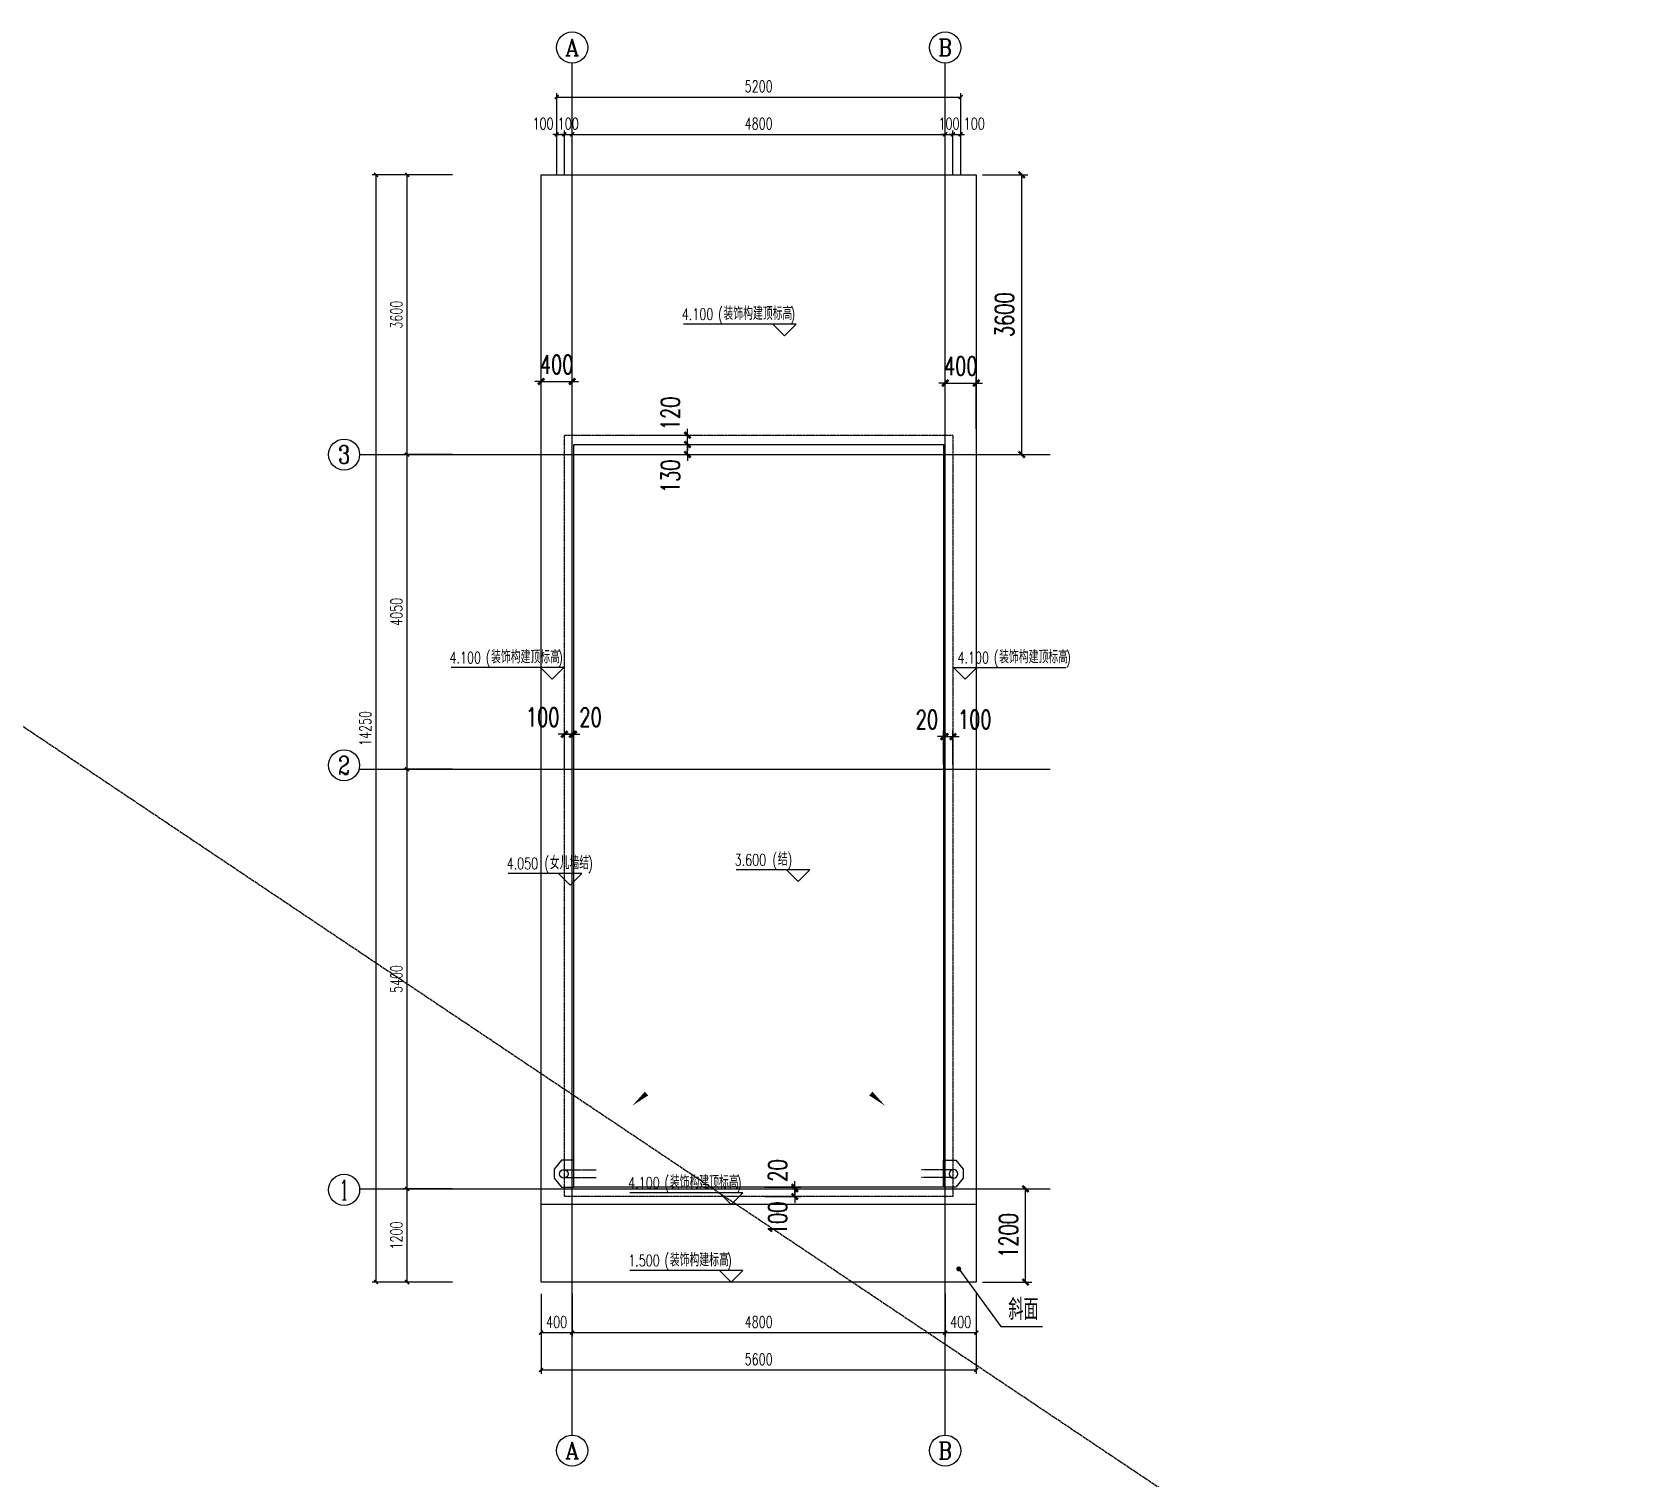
# Model space of a CAD drawing. Extents: x -954573 to 446329, y 489853 to 1226784.
# Drawn here: x 380594 to 401146, y 604798 to 623409 of the extents above; entities that cross this region are included whole.
import ezdxf
from ezdxf.enums import TextEntityAlignment as Align

# ---------------------------------------------------------------- set-up
doc = ezdxf.new("R2010")
doc.units = 0
doc.header["$LTSCALE"] = 10
doc.header["$MEASUREMENT"] = 0
doc.linetypes.add('10平面$0$DOTE', pattern=[2.42, 2, -0.2, 0.02, -0.2])
doc.linetypes.add('10平面$1$DASH', pattern=[0.35, 0.25, -0.1])
doc.layers.get('Defpoints').update_dxf_attribs({"color": 210})
for name, color, linetype in [('10平面$0$A-AXIS-D', 8, 'Continuous'), ('10平面$0$A-AXIS-DOTE', 8, '10平面$0$DOTE'), ('10平面$0$A-AXIS-DP', 8, 'Continuous'), ('10平面$0$A-AXIS-ELEV', 8, 'Continuous'), ('10平面$0$A-AXIS-SYMB', 8, 'Continuous'), ('10平面$0$A-DRAIN', 8, 'Continuous'), ('10平面$0$A-LIN-V', 8, 'Continuous'), ('10平面$0$A-SFCE', 8, 'Continuous'), ('10平面$0$AS-WALL', 8, 'Continuous'), ('10平面$0$PUB_TEXT', 8, 'Continuous'), ('A-LIN-V', 9, 'Continuous')]:
    doc.layers.add(name, color=color, linetype=linetype)
doc.styles.add('10平面$0$_TCH_AXIS', font='COMPLEX', dxfattribs={"bigfont": 'GBCBIG'})
doc.styles.add('10平面$0$_TCH_DIM', font='SIMPLEX', dxfattribs={"bigfont": 'GBCBIG'})
doc.styles.add('10平面$0$_TCH_DIM_T3', font='SIMPLEX', dxfattribs={"width": 0.705882, "bigfont": 'GBCBIG'})
doc.dimstyles.new('10平面$0$_TCH_ARCH&&50', dxfattribs={"dimtxt": 148.75, "dimasz": 50, "dimexe": 50, "dimexo": 50, "dimgap": 63.125, "dimtad": 1, "dimdec": 0, "dimzin": 0, "dimdsep": 46, "dimtxsty": '10平面$0$_TCH_DIM_T3', "dimblk": '10平面$0$_ArchTick', "dimcen": 0.09, "dimclrt": 7, "dimazin": 2, "dimtfac": 1, "dimtdec": 0, "dimtix": 1, "dimtmove": 2, "dimatfit": 3, "dimfxl": 0, "dimtolj": 1, "dimtzin": 0, "dimarcsym": 0})
doc.dimstyles.new('10平面$0$_TCH_ARCH&&80', dxfattribs={"dimtxt": 238, "dimasz": 80, "dimexe": 80, "dimexo": 80, "dimgap": 101, "dimtad": 1, "dimdec": 0, "dimzin": 0, "dimdsep": 46, "dimtxsty": '10平面$0$_TCH_DIM_T3', "dimblk": '10平面$0$_ArchTick', "dimcen": 0.09, "dimclrt": 7, "dimazin": 2, "dimtfac": 1, "dimtdec": 0, "dimtix": 1, "dimtmove": 2, "dimatfit": 3, "dimfxl": 0, "dimtolj": 1, "dimtzin": 0, "dimarcsym": 0})

# ---------------------------------------------------------------- blocks, each defined once
blk = doc.blocks.new('10平面$0$A$C3AB27A69')
at = {"layer": '10平面$0$A-DRAIN', "linetype": '10平面$1$DASH', "ltscale": 0.1}
for points in [[(-50, -20), (-50, 390)], [(50, -20), (50, 390)]]:
    blk.add_lwpolyline(points, dxfattribs=at)
at = {"layer": '10平面$0$A-DRAIN'}
blk.add_lwpolyline([(175, -57), (175, 100), (-175, 100), (-175, -57), (-59, -150), (59, -150)], close=True, dxfattribs=at)
blk.add_circle((1, -27), 55, dxfattribs=at)
blk = doc.blocks.new('10平面$0$_ArchTick')
at = {"color": 0, "linetype": 'ByBlock', "const_width": 0.4}
blk.add_lwpolyline([(-0.5, -0.5), (0.5, 0.5)], dxfattribs=at)
blk = doc.blocks.new('*D3329')
at = {"layer": '10平面$0$A-AXIS-DP', "color": 0, "lineweight": -2}
for p, q in [((389030, 719850), (389030, 719930)), ((388470, 719850), (389110, 719850)), ((388470, 719720), (389110, 719720)), ((389030, 719720), (389030, 719850)), ((389030, 719720), (389030, 719640))]:
    blk.add_line(p, q, dxfattribs=at)
at = {"layer": 'Defpoints', "color": 0}
for p in [(388390, 719850), (388390, 719720), (389030, 719850)]:
    blk.add_point(p, dxfattribs=at)
at = {"layer": '10平面$0$A-AXIS-DP', "color": 0, "lineweight": -2, "xscale": 80, "yscale": 80, "zscale": 80}
for p, rotation in [((389030, 719850), 270), ((389030, 719720), 90)]:
    blk.add_blockref('10平面$0$_ArchTick', p, dxfattribs=dict(at, rotation=rotation))
at = {"layer": '10平面$0$A-AXIS-DP', "color": 7, "insert": (388810, 719440), "char_height": 238, "attachment_point": 5, "rotation": 90, "style": '10平面$0$_TCH_DIM_T3'}
blk.add_mtext('\\A1;130', dxfattribs=at)
blk = doc.blocks.new('*D3330')
at = {"layer": '10平面$0$A-AXIS-DP', "color": 0, "lineweight": -2}
for p, q in [((388470, 719970), (389110, 719970)), ((389030, 719970), (389030, 720050)), ((389030, 719850), (389030, 719970)), ((388470, 719850), (389110, 719850)), ((389030, 719850), (389030, 719770))]:
    blk.add_line(p, q, dxfattribs=at)
at = {"layer": 'Defpoints', "color": 0}
for p in [(388390, 719970), (389030, 719970), (388390, 719850)]:
    blk.add_point(p, dxfattribs=at)
at = {"layer": '10平面$0$A-AXIS-DP', "color": 0, "lineweight": -2, "xscale": 80, "yscale": 80, "zscale": 80}
for p, rotation in [((389030, 719970), 270), ((389030, 719850), 90)]:
    blk.add_blockref('10平面$0$_ArchTick', p, dxfattribs=dict(at, rotation=rotation))
at = {"layer": '10平面$0$A-AXIS-DP', "color": 7, "insert": (388810, 720250), "char_height": 238, "attachment_point": 5, "rotation": 90, "style": '10平面$0$_TCH_DIM_T3'}
blk.add_mtext('\\A1;120', dxfattribs=at)
blk = doc.blocks.new('*D3331')
at = {"layer": '10平面$0$A-AXIS-DP', "color": 0, "lineweight": -2}
for p, q in [((387446, 716120), (387366, 716120)), ((387446, 715640), (387446, 716200)), ((387446, 716120), (387546, 716120)), ((387546, 715640), (387546, 716200)), ((387546, 716120), (387626, 716120))]:
    blk.add_line(p, q, dxfattribs=at)
at = {"layer": 'Defpoints', "color": 0}
for p in [(387546, 716120), (387446, 715560), (387546, 715560)]:
    blk.add_point(p, dxfattribs=at)
at = {"layer": '10平面$0$A-AXIS-DP', "color": 0, "lineweight": -2, "xscale": 80, "yscale": 80, "zscale": 80}
blk.add_blockref('10平面$0$_ArchTick', (387446, 716120), dxfattribs=at)
at = {"layer": '10平面$0$A-AXIS-DP', "color": 0, "lineweight": -2, "xscale": 80, "yscale": 80, "zscale": 80, "rotation": 180}
blk.add_blockref('10平面$0$_ArchTick', (387546, 716120), dxfattribs=at)
at = {"layer": '10平面$0$A-AXIS-DP', "color": 7, "insert": (387166, 716340), "char_height": 238, "attachment_point": 5, "style": '10平面$0$_TCH_DIM_T3'}
blk.add_mtext('\\A1;100', dxfattribs=at)
blk = doc.blocks.new('*D3332')
at = {"layer": '10平面$0$A-AXIS-DP', "color": 0, "lineweight": -2}
for p, q in [((387546, 716120), (387466, 716120)), ((387546, 715640), (387546, 716200)), ((387546, 716120), (387566, 716120)), ((387566, 715640), (387566, 716200)), ((387566, 716120), (387646, 716120))]:
    blk.add_line(p, q, dxfattribs=at)
at = {"layer": 'Defpoints', "color": 0}
for p in [(387566, 716120), (387546, 715560), (387566, 715560)]:
    blk.add_point(p, dxfattribs=at)
at = {"layer": '10平面$0$A-AXIS-DP', "color": 0, "lineweight": -2, "xscale": 80, "yscale": 80, "zscale": 80}
blk.add_blockref('10平面$0$_ArchTick', (387546, 716120), dxfattribs=at)
at = {"layer": '10平面$0$A-AXIS-DP', "color": 0, "lineweight": -2, "xscale": 80, "yscale": 80, "zscale": 80, "rotation": 180}
blk.add_blockref('10平面$0$_ArchTick', (387566, 716120), dxfattribs=at)
at = {"layer": '10平面$0$A-AXIS-DP', "color": 7, "insert": (387782, 716340), "char_height": 238, "attachment_point": 5, "style": '10平面$0$_TCH_DIM_T3'}
blk.add_mtext('\\A1;20', dxfattribs=at)
blk = doc.blocks.new('*D3333')
at = {"layer": '10平面$0$A-AXIS-DP', "color": 0, "lineweight": -2}
for p, q in [((392326, 716090), (392246, 716090)), ((392326, 715730), (392326, 716170)), ((392326, 716090), (392346, 716090)), ((392346, 715730), (392346, 716170)), ((392346, 716090), (392426, 716090))]:
    blk.add_line(p, q, dxfattribs=at)
at = {"layer": 'Defpoints', "color": 0}
for p in [(392346, 716090), (392326, 715650), (392346, 715650)]:
    blk.add_point(p, dxfattribs=at)
at = {"layer": '10平面$0$A-AXIS-DP', "color": 0, "lineweight": -2, "xscale": 80, "yscale": 80, "zscale": 80}
blk.add_blockref('10平面$0$_ArchTick', (392326, 716090), dxfattribs=at)
at = {"layer": '10平面$0$A-AXIS-DP', "color": 0, "lineweight": -2, "xscale": 80, "yscale": 80, "zscale": 80, "rotation": 180}
blk.add_blockref('10平面$0$_ArchTick', (392346, 716090), dxfattribs=at)
at = {"layer": '10平面$0$A-AXIS-DP', "color": 7, "insert": (392110, 716310), "char_height": 238, "attachment_point": 5, "style": '10平面$0$_TCH_DIM_T3'}
blk.add_mtext('\\A1;20', dxfattribs=at)
blk = doc.blocks.new('*D3334')
at = {"layer": '10平面$0$A-AXIS-DP', "color": 0, "lineweight": -2}
for p, q in [((392346, 716090), (392266, 716090)), ((392346, 715730), (392346, 716170)), ((392346, 716090), (392446, 716090)), ((392446, 715730), (392446, 716170)), ((392446, 716090), (392526, 716090))]:
    blk.add_line(p, q, dxfattribs=at)
at = {"layer": 'Defpoints', "color": 0}
for p in [(392446, 716090), (392346, 715650), (392446, 715650)]:
    blk.add_point(p, dxfattribs=at)
at = {"layer": '10平面$0$A-AXIS-DP', "color": 0, "lineweight": -2, "xscale": 80, "yscale": 80, "zscale": 80}
blk.add_blockref('10平面$0$_ArchTick', (392346, 716090), dxfattribs=at)
at = {"layer": '10平面$0$A-AXIS-DP', "color": 0, "lineweight": -2, "xscale": 80, "yscale": 80, "zscale": 80, "rotation": 180}
blk.add_blockref('10平面$0$_ArchTick', (392446, 716090), dxfattribs=at)
at = {"layer": '10平面$0$A-AXIS-DP', "color": 7, "insert": (392726, 716310), "char_height": 238, "attachment_point": 5, "style": '10平面$0$_TCH_DIM_T3'}
blk.add_mtext('\\A1;100', dxfattribs=at)
blk = doc.blocks.new('*D3335')
at = {"layer": '10平面$0$A-AXIS-DP', "color": 0, "lineweight": -2}
for p, q in [((390026, 710270), (390490, 710270)), ((390410, 710270), (390410, 710350)), ((390410, 710170), (390410, 710270)), ((390026, 710170), (390490, 710170)), ((390410, 710170), (390410, 710090))]:
    blk.add_line(p, q, dxfattribs=at)
at = {"layer": 'Defpoints', "color": 0}
for p in [(389946, 710270), (390410, 710270), (389946, 710170)]:
    blk.add_point(p, dxfattribs=at)
at = {"layer": '10平面$0$A-AXIS-DP', "color": 0, "lineweight": -2, "xscale": 80, "yscale": 80, "zscale": 80}
for p, rotation in [((390410, 710270), 270), ((390410, 710170), 90)]:
    blk.add_blockref('10平面$0$_ArchTick', p, dxfattribs=dict(at, rotation=rotation))
at = {"layer": '10平面$0$A-AXIS-DP', "color": 7, "insert": (390190, 709890), "char_height": 238, "attachment_point": 5, "rotation": 90, "style": '10平面$0$_TCH_DIM_T3'}
blk.add_mtext('\\A1;100', dxfattribs=at)
blk = doc.blocks.new('*D3336')
at = {"layer": '10平面$0$A-AXIS-DP', "color": 0, "lineweight": -2}
for p, q in [((390026, 710290), (390490, 710290)), ((390026, 710270), (390490, 710270)), ((390410, 710290), (390410, 710370)), ((390410, 710270), (390410, 710290)), ((390410, 710270), (390410, 710190))]:
    blk.add_line(p, q, dxfattribs=at)
at = {"layer": 'Defpoints', "color": 0}
for p in [(389946, 710290), (389946, 710270), (390410, 710290)]:
    blk.add_point(p, dxfattribs=at)
at = {"layer": '10平面$0$A-AXIS-DP', "color": 0, "lineweight": -2, "xscale": 80, "yscale": 80, "zscale": 80}
for p, rotation in [((390410, 710290), 270), ((390410, 710270), 90)]:
    blk.add_blockref('10平面$0$_ArchTick', p, dxfattribs=dict(at, rotation=rotation))
at = {"layer": '10平面$0$A-AXIS-DP', "color": 7, "insert": (390190, 710506), "char_height": 238, "attachment_point": 5, "rotation": 90, "style": '10平面$0$_TCH_DIM_T3'}
blk.add_mtext('\\A1;20', dxfattribs=at)
blk = doc.blocks.new('*D3337')
at = {"layer": '10平面$0$A-AXIS-DP', "color": 0, "lineweight": -2}
for p, q in [((392826, 723320), (393410, 723320)), ((393330, 719720), (393330, 723320)), ((392826, 719720), (393410, 719720))]:
    blk.add_line(p, q, dxfattribs=at)
at = {"layer": 'Defpoints', "color": 0}
for p in [(392746, 723320), (393330, 723320), (392746, 719720)]:
    blk.add_point(p, dxfattribs=at)
at = {"layer": '10平面$0$A-AXIS-DP', "color": 0, "lineweight": -2, "xscale": 80, "yscale": 80, "zscale": 80}
for p, rotation in [((393330, 723320), 90), ((393330, 719720), 270)]:
    blk.add_blockref('10平面$0$_ArchTick', p, dxfattribs=dict(at, rotation=rotation))
at = {"layer": '10平面$0$A-AXIS-DP', "color": 7, "insert": (393110, 721520), "char_height": 238, "attachment_point": 5, "rotation": 90, "style": '10平面$0$_TCH_DIM_T3'}
blk.add_mtext('\\A1;3600', dxfattribs=at)
blk = doc.blocks.new('*D3338')
at = {"layer": '10平面$0$A-AXIS-DP', "color": 0, "lineweight": -2}
for p, q in [((392826, 710270), (393460, 710270)), ((393380, 709070), (393380, 710270)), ((392826, 709070), (393460, 709070))]:
    blk.add_line(p, q, dxfattribs=at)
at = {"layer": 'Defpoints', "color": 0}
for p in [(392746, 710270), (393380, 710270), (392746, 709070)]:
    blk.add_point(p, dxfattribs=at)
at = {"layer": '10平面$0$A-AXIS-DP', "color": 0, "lineweight": -2, "xscale": 80, "yscale": 80, "zscale": 80}
for p, rotation in [((393380, 710270), 90), ((393380, 709070), 270)]:
    blk.add_blockref('10平面$0$_ArchTick', p, dxfattribs=dict(at, rotation=rotation))
at = {"layer": '10平面$0$A-AXIS-DP', "color": 7, "insert": (393160, 709670), "char_height": 238, "attachment_point": 5, "rotation": 90, "style": '10平面$0$_TCH_DIM_T3'}
blk.add_mtext('\\A1;1200', dxfattribs=at)
blk = doc.blocks.new('*D3339')
at = {"layer": '10平面$0$A-AXIS-DP', "color": 0, "lineweight": -2}
for p, q in [((387146, 720660), (387066, 720660)), ((387146, 720050), (387146, 720740)), ((387146, 720660), (387546, 720660)), ((387546, 720050), (387546, 720740)), ((387546, 720660), (387626, 720660))]:
    blk.add_line(p, q, dxfattribs=at)
at = {"layer": 'Defpoints', "color": 0}
for p in [(387546, 720660), (387146, 719970), (387546, 719970)]:
    blk.add_point(p, dxfattribs=at)
at = {"layer": '10平面$0$A-AXIS-DP', "color": 0, "lineweight": -2, "xscale": 80, "yscale": 80, "zscale": 80}
blk.add_blockref('10平面$0$_ArchTick', (387146, 720660), dxfattribs=at)
at = {"layer": '10平面$0$A-AXIS-DP', "color": 0, "lineweight": -2, "xscale": 80, "yscale": 80, "zscale": 80, "rotation": 180}
blk.add_blockref('10平面$0$_ArchTick', (387546, 720660), dxfattribs=at)
at = {"layer": '10平面$0$A-AXIS-DP', "color": 7, "insert": (387346, 720880), "char_height": 238, "attachment_point": 5, "style": '10平面$0$_TCH_DIM_T3'}
blk.add_mtext('\\A1;400', dxfattribs=at)
blk = doc.blocks.new('*D3340')
at = {"layer": '10平面$0$A-AXIS-DP', "color": 0, "lineweight": -2}
for p, q in [((392346, 720640), (392266, 720640)), ((392346, 720050), (392346, 720720)), ((392346, 720640), (392746, 720640)), ((392746, 720050), (392746, 720720)), ((392746, 720640), (392826, 720640))]:
    blk.add_line(p, q, dxfattribs=at)
at = {"layer": 'Defpoints', "color": 0}
for p in [(392746, 720640), (392346, 719970), (392746, 719970)]:
    blk.add_point(p, dxfattribs=at)
at = {"layer": '10平面$0$A-AXIS-DP', "color": 0, "lineweight": -2, "xscale": 80, "yscale": 80, "zscale": 80}
blk.add_blockref('10平面$0$_ArchTick', (392346, 720640), dxfattribs=at)
at = {"layer": '10平面$0$A-AXIS-DP', "color": 0, "lineweight": -2, "xscale": 80, "yscale": 80, "zscale": 80, "rotation": 180}
blk.add_blockref('10平面$0$_ArchTick', (392746, 720640), dxfattribs=at)
at = {"layer": '10平面$0$A-AXIS-DP', "color": 7, "insert": (392546, 720860), "char_height": 238, "attachment_point": 5, "style": '10平面$0$_TCH_DIM_T3'}
blk.add_mtext('\\A1;400', dxfattribs=at)
blk = doc.blocks.new('*D3140')
at = {"layer": '10平面$0$A-AXIS-D', "color": 0, "lineweight": -2}
for p, q in [((106744, -196300), (106108, -196300)), ((106158, -197500), (106158, -196300)), ((106744, -197500), (106108, -197500))]:
    blk.add_line(p, q, dxfattribs=at)
at = {"layer": 'Defpoints', "color": 0}
for p in [(106158, -196300), (106794, -196300), (106794, -197500)]:
    blk.add_point(p, dxfattribs=at)
at = {"layer": '10平面$0$A-AXIS-D', "color": 0, "lineweight": -2, "xscale": 50, "yscale": 50, "zscale": 50}
for p, rotation in [((106158, -196300), 90), ((106158, -197500), 270)]:
    blk.add_blockref('10平面$0$_ArchTick', p, dxfattribs=dict(at, rotation=rotation))
at = {"layer": '10平面$0$A-AXIS-D', "color": 7, "insert": (106021, -196900), "char_height": 148.8, "attachment_point": 5, "rotation": 90, "style": '10平面$0$_TCH_DIM_T3'}
blk.add_mtext('\\A1;1200', dxfattribs=at)
blk = doc.blocks.new('*D3141')
at = {"layer": '10平面$0$A-AXIS-D', "color": 0, "lineweight": -2}
for p, q in [((106744, -190900), (106108, -190900)), ((106158, -196300), (106158, -190900)), ((106744, -196300), (106108, -196300))]:
    blk.add_line(p, q, dxfattribs=at)
at = {"layer": 'Defpoints', "color": 0}
for p in [(106158, -190900), (106794, -190900), (106794, -196300)]:
    blk.add_point(p, dxfattribs=at)
at = {"layer": '10平面$0$A-AXIS-D', "color": 0, "lineweight": -2, "xscale": 50, "yscale": 50, "zscale": 50}
for p, rotation in [((106158, -190900), 90), ((106158, -196300), 270)]:
    blk.add_blockref('10平面$0$_ArchTick', p, dxfattribs=dict(at, rotation=rotation))
at = {"layer": '10平面$0$A-AXIS-D', "color": 7, "insert": (106021, -193600), "char_height": 148.8, "attachment_point": 5, "rotation": 90, "style": '10平面$0$_TCH_DIM_T3'}
blk.add_mtext('\\A1;5400', dxfattribs=at)
blk = doc.blocks.new('*D3142')
at = {"layer": '10平面$0$A-AXIS-D', "color": 0, "lineweight": -2}
for p, q in [((106744, -186850), (106108, -186850)), ((106158, -190900), (106158, -186850)), ((106744, -190900), (106108, -190900))]:
    blk.add_line(p, q, dxfattribs=at)
at = {"layer": 'Defpoints', "color": 0}
for p in [(106158, -186850), (106794, -186850), (106794, -190900)]:
    blk.add_point(p, dxfattribs=at)
at = {"layer": '10平面$0$A-AXIS-D', "color": 0, "lineweight": -2, "xscale": 50, "yscale": 50, "zscale": 50}
for p, rotation in [((106158, -186850), 90), ((106158, -190900), 270)]:
    blk.add_blockref('10平面$0$_ArchTick', p, dxfattribs=dict(at, rotation=rotation))
at = {"layer": '10平面$0$A-AXIS-D', "color": 7, "insert": (106021, -188875), "char_height": 148.8, "attachment_point": 5, "rotation": 90, "style": '10平面$0$_TCH_DIM_T3'}
blk.add_mtext('\\A1;4050', dxfattribs=at)
blk = doc.blocks.new('*D3143')
at = {"layer": '10平面$0$A-AXIS-D', "color": 0, "lineweight": -2}
for p, q in [((106744, -183250), (106108, -183250)), ((106158, -186850), (106158, -183250)), ((106744, -186850), (106108, -186850))]:
    blk.add_line(p, q, dxfattribs=at)
at = {"layer": 'Defpoints', "color": 0}
for p in [(106158, -183250), (106794, -183250), (106794, -186850)]:
    blk.add_point(p, dxfattribs=at)
at = {"layer": '10平面$0$A-AXIS-D', "color": 0, "lineweight": -2, "xscale": 50, "yscale": 50, "zscale": 50}
for p, rotation in [((106158, -183250), 90), ((106158, -186850), 270)]:
    blk.add_blockref('10平面$0$_ArchTick', p, dxfattribs=dict(at, rotation=rotation))
at = {"layer": '10平面$0$A-AXIS-D', "color": 7, "insert": (106021, -185050), "char_height": 148.8, "attachment_point": 5, "rotation": 90, "style": '10平面$0$_TCH_DIM_T3'}
blk.add_mtext('\\A1;3600', dxfattribs=at)
blk = doc.blocks.new('*D3144')
at = {"layer": '10平面$0$A-AXIS-D', "color": 0, "lineweight": -2}
for p, q in [((113082, -197650), (113082, -198201)), ((113482, -197650), (113482, -198201)), ((113082, -198151), (113482, -198151))]:
    blk.add_line(p, q, dxfattribs=at)
at = {"layer": 'Defpoints', "color": 0}
for p in [(113082, -197600), (113482, -197600), (113482, -198151)]:
    blk.add_point(p, dxfattribs=at)
at = {"layer": '10平面$0$A-AXIS-D', "color": 0, "lineweight": -2, "xscale": 50, "yscale": 50, "zscale": 50, "rotation": 180}
blk.add_blockref('10平面$0$_ArchTick', (113082, -198151), dxfattribs=at)
at = {"layer": '10平面$0$A-AXIS-D', "color": 0, "lineweight": -2, "xscale": 50, "yscale": 50, "zscale": 50}
blk.add_blockref('10平面$0$_ArchTick', (113482, -198151), dxfattribs=at)
at = {"layer": '10平面$0$A-AXIS-D', "color": 7, "insert": (113282, -198013), "char_height": 148.8, "attachment_point": 5, "style": '10平面$0$_TCH_DIM_T3'}
blk.add_mtext('\\A1;400', dxfattribs=at)
blk = doc.blocks.new('*D3145')
at = {"layer": '10平面$0$A-AXIS-D', "color": 0, "lineweight": -2}
for p, q in [((108282, -197650), (108282, -198201)), ((113082, -197650), (113082, -198201)), ((108282, -198151), (113082, -198151))]:
    blk.add_line(p, q, dxfattribs=at)
at = {"layer": 'Defpoints', "color": 0}
for p in [(108282, -197600), (113082, -197600), (113082, -198151)]:
    blk.add_point(p, dxfattribs=at)
at = {"layer": '10平面$0$A-AXIS-D', "color": 0, "lineweight": -2, "xscale": 50, "yscale": 50, "zscale": 50, "rotation": 180}
blk.add_blockref('10平面$0$_ArchTick', (108282, -198151), dxfattribs=at)
at = {"layer": '10平面$0$A-AXIS-D', "color": 0, "lineweight": -2, "xscale": 50, "yscale": 50, "zscale": 50}
blk.add_blockref('10平面$0$_ArchTick', (113082, -198151), dxfattribs=at)
at = {"layer": '10平面$0$A-AXIS-D', "color": 7, "insert": (110682, -198013), "char_height": 148.8, "attachment_point": 5, "style": '10平面$0$_TCH_DIM_T3'}
blk.add_mtext('\\A1;4800', dxfattribs=at)
blk = doc.blocks.new('*D3146')
at = {"layer": '10平面$0$A-AXIS-D', "color": 0, "lineweight": -2}
for p, q in [((107882, -197650), (107882, -198201)), ((108282, -197650), (108282, -198201)), ((107882, -198151), (108282, -198151))]:
    blk.add_line(p, q, dxfattribs=at)
at = {"layer": 'Defpoints', "color": 0}
for p in [(107882, -197600), (108282, -197600), (108282, -198151)]:
    blk.add_point(p, dxfattribs=at)
at = {"layer": '10平面$0$A-AXIS-D', "color": 0, "lineweight": -2, "xscale": 50, "yscale": 50, "zscale": 50, "rotation": 180}
blk.add_blockref('10平面$0$_ArchTick', (107882, -198151), dxfattribs=at)
at = {"layer": '10平面$0$A-AXIS-D', "color": 0, "lineweight": -2, "xscale": 50, "yscale": 50, "zscale": 50}
blk.add_blockref('10平面$0$_ArchTick', (108282, -198151), dxfattribs=at)
at = {"layer": '10平面$0$A-AXIS-D', "color": 7, "insert": (108082, -198013), "char_height": 148.8, "attachment_point": 5, "style": '10平面$0$_TCH_DIM_T3'}
blk.add_mtext('\\A1;400', dxfattribs=at)
blk = doc.blocks.new('*D3147')
at = {"layer": '10平面$0$A-AXIS-D', "color": 0, "lineweight": -2}
for p, q in [((107882, -197650), (107882, -198681)), ((113482, -197650), (113482, -198681)), ((107882, -198631), (113482, -198631))]:
    blk.add_line(p, q, dxfattribs=at)
at = {"layer": 'Defpoints', "color": 0}
for p in [(107882, -197600), (113482, -197600), (113482, -198631)]:
    blk.add_point(p, dxfattribs=at)
at = {"layer": '10平面$0$A-AXIS-D', "color": 0, "lineweight": -2, "xscale": 50, "yscale": 50, "zscale": 50, "rotation": 180}
blk.add_blockref('10平面$0$_ArchTick', (107882, -198631), dxfattribs=at)
at = {"layer": '10平面$0$A-AXIS-D', "color": 0, "lineweight": -2, "xscale": 50, "yscale": 50, "zscale": 50}
blk.add_blockref('10平面$0$_ArchTick', (113482, -198631), dxfattribs=at)
at = {"layer": '10平面$0$A-AXIS-D', "color": 7, "insert": (110682, -198493), "char_height": 148.8, "attachment_point": 5, "style": '10平面$0$_TCH_DIM_T3'}
blk.add_mtext('\\A1;5600', dxfattribs=at)
blk = doc.blocks.new('*D3148')
at = {"layer": '10平面$0$A-AXIS-D', "color": 0, "lineweight": -2}
for p, q in [((106744, -183250), (105708, -183250)), ((105758, -197500), (105758, -183250)), ((106744, -197500), (105708, -197500))]:
    blk.add_line(p, q, dxfattribs=at)
at = {"layer": 'Defpoints', "color": 0}
for p in [(105758, -183250), (106794, -183250), (106794, -197500)]:
    blk.add_point(p, dxfattribs=at)
at = {"layer": '10平面$0$A-AXIS-D', "color": 0, "lineweight": -2, "xscale": 50, "yscale": 50, "zscale": 50}
for p, rotation in [((105758, -183250), 90), ((105758, -197500), 270)]:
    blk.add_blockref('10平面$0$_ArchTick', p, dxfattribs=dict(at, rotation=rotation))
at = {"layer": '10平面$0$A-AXIS-D', "color": 7, "insert": (105621, -190375), "char_height": 148.8, "attachment_point": 5, "rotation": 90, "style": '10平面$0$_TCH_DIM_T3'}
blk.add_mtext('\\A1;14250', dxfattribs=at)
blk = doc.blocks.new('*D3149')
at = {"layer": '10平面$0$A-AXIS-D', "color": 0, "lineweight": -2}
for p, q in [((113182, -183240), (113182, -182679)), ((113282, -183240), (113282, -182679)), ((113182, -182729), (113132, -182729)), ((113182, -182729), (113282, -182729)), ((113282, -182729), (113332, -182729))]:
    blk.add_line(p, q, dxfattribs=at)
at = {"layer": 'Defpoints', "color": 0}
for p in [(113282, -182729), (113182, -183290), (113282, -183290)]:
    blk.add_point(p, dxfattribs=at)
at = {"layer": '10平面$0$A-AXIS-D', "color": 0, "lineweight": -2, "xscale": 50, "yscale": 50, "zscale": 50}
blk.add_blockref('10平面$0$_ArchTick', (113182, -182729), dxfattribs=at)
at = {"layer": '10平面$0$A-AXIS-D', "color": 0, "lineweight": -2, "xscale": 50, "yscale": 50, "zscale": 50, "rotation": 180}
blk.add_blockref('10平面$0$_ArchTick', (113282, -182729), dxfattribs=at)
at = {"layer": '10平面$0$A-AXIS-D', "color": 7, "insert": (113457, -182591), "char_height": 148.8, "attachment_point": 5, "style": '10平面$0$_TCH_DIM_T3'}
blk.add_mtext('\\A1;100', dxfattribs=at)
blk = doc.blocks.new('*D3150')
at = {"layer": '10平面$0$A-AXIS-D', "color": 0, "lineweight": -2}
for p, q in [((113082, -183240), (113082, -182679)), ((113182, -183240), (113182, -182679)), ((113082, -182729), (113032, -182729)), ((113082, -182729), (113182, -182729)), ((113182, -182729), (113232, -182729))]:
    blk.add_line(p, q, dxfattribs=at)
at = {"layer": 'Defpoints', "color": 0}
for p in [(113182, -182729), (113082, -183290), (113182, -183290)]:
    blk.add_point(p, dxfattribs=at)
at = {"layer": '10平面$0$A-AXIS-D', "color": 0, "lineweight": -2, "xscale": 50, "yscale": 50, "zscale": 50}
blk.add_blockref('10平面$0$_ArchTick', (113082, -182729), dxfattribs=at)
at = {"layer": '10平面$0$A-AXIS-D', "color": 0, "lineweight": -2, "xscale": 50, "yscale": 50, "zscale": 50, "rotation": 180}
blk.add_blockref('10平面$0$_ArchTick', (113182, -182729), dxfattribs=at)
at = {"layer": '10平面$0$A-AXIS-D', "color": 7, "insert": (113132, -182591), "char_height": 148.8, "attachment_point": 5, "style": '10平面$0$_TCH_DIM_T3'}
blk.add_mtext('\\A1;100', dxfattribs=at)
blk = doc.blocks.new('*D3151')
at = {"layer": '10平面$0$A-AXIS-D', "color": 0, "lineweight": -2}
for p, q in [((108282, -183240), (108282, -182679)), ((113082, -183240), (113082, -182679)), ((108282, -182729), (113082, -182729))]:
    blk.add_line(p, q, dxfattribs=at)
at = {"layer": 'Defpoints', "color": 0}
for p in [(113082, -182729), (108282, -183290), (113082, -183290)]:
    blk.add_point(p, dxfattribs=at)
at = {"layer": '10平面$0$A-AXIS-D', "color": 0, "lineweight": -2, "xscale": 50, "yscale": 50, "zscale": 50, "rotation": 180}
blk.add_blockref('10平面$0$_ArchTick', (108282, -182729), dxfattribs=at)
at = {"layer": '10平面$0$A-AXIS-D', "color": 0, "lineweight": -2, "xscale": 50, "yscale": 50, "zscale": 50}
blk.add_blockref('10平面$0$_ArchTick', (113082, -182729), dxfattribs=at)
at = {"layer": '10平面$0$A-AXIS-D', "color": 7, "insert": (110682, -182591), "char_height": 148.8, "attachment_point": 5, "style": '10平面$0$_TCH_DIM_T3'}
blk.add_mtext('\\A1;4800', dxfattribs=at)
blk = doc.blocks.new('*D3152')
at = {"layer": '10平面$0$A-AXIS-D', "color": 0, "lineweight": -2}
for p, q in [((108182, -183240), (108182, -182679)), ((108282, -183240), (108282, -182679)), ((108182, -182729), (108132, -182729)), ((108182, -182729), (108282, -182729)), ((108282, -182729), (108332, -182729))]:
    blk.add_line(p, q, dxfattribs=at)
at = {"layer": 'Defpoints', "color": 0}
for p in [(108282, -182729), (108182, -183290), (108282, -183290)]:
    blk.add_point(p, dxfattribs=at)
at = {"layer": '10平面$0$A-AXIS-D', "color": 0, "lineweight": -2, "xscale": 50, "yscale": 50, "zscale": 50}
blk.add_blockref('10平面$0$_ArchTick', (108182, -182729), dxfattribs=at)
at = {"layer": '10平面$0$A-AXIS-D', "color": 0, "lineweight": -2, "xscale": 50, "yscale": 50, "zscale": 50, "rotation": 180}
blk.add_blockref('10平面$0$_ArchTick', (108282, -182729), dxfattribs=at)
at = {"layer": '10平面$0$A-AXIS-D', "color": 7, "insert": (108232, -182591), "char_height": 148.8, "attachment_point": 5, "style": '10平面$0$_TCH_DIM_T3'}
blk.add_mtext('\\A1;100', dxfattribs=at)
blk = doc.blocks.new('*D3153')
at = {"layer": '10平面$0$A-AXIS-D', "color": 0, "lineweight": -2}
for p, q in [((108083, -183240), (108083, -182679)), ((108182, -183240), (108182, -182679)), ((108083, -182729), (108033, -182729)), ((108083, -182729), (108182, -182729)), ((108182, -182729), (108232, -182729))]:
    blk.add_line(p, q, dxfattribs=at)
at = {"layer": 'Defpoints', "color": 0}
for p in [(108182, -182729), (108083, -183290), (108182, -183290)]:
    blk.add_point(p, dxfattribs=at)
at = {"layer": '10平面$0$A-AXIS-D', "color": 0, "lineweight": -2, "xscale": 50, "yscale": 50, "zscale": 50}
blk.add_blockref('10平面$0$_ArchTick', (108083, -182729), dxfattribs=at)
at = {"layer": '10平面$0$A-AXIS-D', "color": 0, "lineweight": -2, "xscale": 50, "yscale": 50, "zscale": 50, "rotation": 180}
blk.add_blockref('10平面$0$_ArchTick', (108182, -182729), dxfattribs=at)
at = {"layer": '10平面$0$A-AXIS-D', "color": 7, "insert": (107908, -182591), "char_height": 148.8, "attachment_point": 5, "style": '10平面$0$_TCH_DIM_T3'}
blk.add_mtext('\\A1;100', dxfattribs=at)
blk = doc.blocks.new('*D3154')
at = {"layer": '10平面$0$A-AXIS-D', "color": 0, "lineweight": -2}
for p, q in [((108083, -183240), (108083, -182199)), ((108083, -182249), (113282, -182249)), ((113282, -183240), (113282, -182199))]:
    blk.add_line(p, q, dxfattribs=at)
at = {"layer": 'Defpoints', "color": 0}
for p in [(113282, -182249), (108083, -183290), (113282, -183290)]:
    blk.add_point(p, dxfattribs=at)
at = {"layer": '10平面$0$A-AXIS-D', "color": 0, "lineweight": -2, "xscale": 50, "yscale": 50, "zscale": 50, "rotation": 180}
blk.add_blockref('10平面$0$_ArchTick', (108083, -182249), dxfattribs=at)
at = {"layer": '10平面$0$A-AXIS-D', "color": 0, "lineweight": -2, "xscale": 50, "yscale": 50, "zscale": 50}
blk.add_blockref('10平面$0$_ArchTick', (113282, -182249), dxfattribs=at)
at = {"layer": '10平面$0$A-AXIS-D', "color": 7, "insert": (110682, -182111), "char_height": 148.8, "attachment_point": 5, "style": '10平面$0$_TCH_DIM_T3'}
blk.add_mtext('\\A1;5200', dxfattribs=at)
blk = doc.blocks.new('10平面$0$342342432')
at = {"layer": '10平面$0$A-AXIS-ELEV'}
for p, q in [((390430, 721400), (388980, 721400)), ((390280, 721250), (390130, 721400)), ((390280, 721250), (390430, 721400)), ((387440, 716980), (385990, 716980)), ((387290, 716830), (387140, 716980)), ((387290, 716830), (387440, 716980)), ((392602, 716830), (392452, 716980)), ((392452, 716980), (393902, 716980)), ((392602, 716830), (392752, 716980)), ((390604.1, 714376.7), (389655, 714376.7)), ((390454.1, 714226.7), (390304.1, 714376.7)), ((390454.1, 714226.7), (390604.1, 714376.7)), ((387670, 714330), (386720.9, 714330)), ((387520, 714180), (387370, 714330)), ((387520, 714180), (387670, 714330)), ((389740, 710220.3), (388290, 710220.3)), ((389590, 710070.3), (389440, 710220.3)), ((389590, 710070.3), (389740, 710220.3)), ((389740, 709220.3), (388290, 709220.3)), ((389590, 709070.3), (389440, 709220.3)), ((389590, 709070.3), (389740, 709220.3))]:
    blk.add_line(p, q, dxfattribs=at)
at = {"layer": '10平面$0$A-AXIS-SYMB'}
for p, q in [((392520, 709240), (393060, 708500)), ((393060, 708500), (393600, 708500))]:
    blk.add_line(p, q, dxfattribs=at)
for points in [[(389280, 712160, 0, 0, 0), (388320, 711340, 0, 64, 0), (388502.5, 711495.9, 0, 0, 0)], [(390611.6, 712160, 0, 0, 0), (391571.6, 711340, 0, 64, 0), (391389.1, 711495.9, 0, 0, 0)]]:
    blk.add_lwpolyline(points, format="xyseb", dxfattribs=at)
at = {"layer": '10平面$0$A-AXIS-SYMB', "const_width": 32}
blk.add_lwpolyline([(392510.6, 709252.9, 1), (392529.4, 709227.1, 1)], format="xyb", close=True, dxfattribs=at)
at = {"layer": '10平面$0$A-LIN-V'}
blk.add_line((392745.8, 710070.3), (387145.8, 710070.3), dxfattribs=at)
blk.add_lwpolyline([(387145.8, 723320), (392745.8, 723320), (392745.8, 709070.3), (387145.8, 709070.3)], close=True, dxfattribs=at)
at = {"layer": '10平面$0$A-SFCE', "linetype": '10平面$1$DASH'}
blk.add_lwpolyline([(392445.8, 710170.3), (387446.1, 710170.3), (387446.1, 719970.3), (392445.8, 719970.3)], close=True, dxfattribs=at)
at = {"layer": '10平面$0$A-SFCE'}
blk.add_lwpolyline([(392325.8, 710290.3), (387566.1, 710290.3), (387566.1, 719850.3), (392325.8, 719850.3)], close=True, dxfattribs=at)
at = {"layer": '10平面$0$A-DRAIN', "rotation": 270}
blk.add_blockref('10平面$0$A$C3AB27A69', (387466.1, 710465.3), dxfattribs=at)
at = {"layer": '10平面$0$A-DRAIN', "xscale": -1.000000000000001, "rotation": 90}
blk.add_blockref('10平面$0$A$C3AB27A69', (392425.5, 710465.3), dxfattribs=at)
at = {"layer": '10平面$0$PUB_TEXT', "style": '10平面$0$_TCH_DIM', "width": 0.705882}
for s, height, p in [('4.100', 148.75, (388957.5, 721452.5)), ('(', 148.8, (389422.5, 721452.5)), (')', 148.8, (390352.6, 721452.5)), ('4.100', 148.75, (385967.5, 717032.5)), ('(', 148.8, (386432.5, 717032.5)), (')', 148.8, (387362.6, 717032.5)), ('4.100', 148.75, (392505, 717032.5)), ('(', 148.8, (392970, 717032.5)), (')', 148.8, (393900.1, 717032.5)), ('3.600', 148.75, (389636.5, 714429.2)), ('(', 148.8, (390121.5, 714429.2)), (')', 148.8, (390314.4, 714429.2)), ('4.050', 148.75, (386702.4, 714382.5)), ('(', 148.8, (387187.4, 714382.5)), (')', 148.8, (387748.9, 714382.5)), ('4.100', 148.75, (388267.5, 710272.8)), ('(', 148.8, (388732.5, 710272.8)), (')', 148.8, (389662.6, 710272.8)), ('(', 148.8, (388732.5, 709272.8)), (')', 148.8, (389539.7, 709272.8)), ('1.500', 148.75, (388267.5, 709272.8))]:
    blk.add_text(s, height=height, dxfattribs=at).set_placement(p)
at = {"layer": '10平面$0$PUB_TEXT', "style": '10平面$0$_TCH_DIM'}
for s, height, p in [('装饰构建顶标高', 168.79, (389492.5, 721452.5)), ('装饰构建顶标高', 168.79, (386502.5, 717032.5)), ('装饰构建顶标高', 168.79, (393040, 717032.5)), ('结', 168.8, (390191.5, 714429.2)), ('女儿墙结', 168.79, (387257.4, 714382.5)), ('装饰构建顶标高', 168.79, (388802.5, 710272.8)), ('装饰构建标高', 168.79, (388802.5, 709272.8)), ('斜面', 270.07, (393158.6, 708584))]:
    blk.add_text(s, height=height, dxfattribs=at).set_placement(p)
at = {"layer": '10平面$0$A-AXIS-DP'}
for p1, p2, distance, picture, middle in [((392745.8, 719720), (392745.8, 723320), -584.2, '*D3337', (393110, 721520)), ((387145.8, 719970.3), (387545.8, 719970.3), 689.7, '*D3339', (387345.8, 720880)), ((392345.8, 719970.3), (392745.8, 719970.3), 669.7, '*D3340', (392545.8, 720860)), ((392745.8, 709070.3), (392745.8, 710270.3), -634.2, '*D3338', (393160, 709670.3))]:
    dim = blk.add_aligned_dim(p1=p1, p2=p2, distance=distance, dimstyle='10平面$0$_TCH_ARCH&&80', dxfattribs=at)
    dim.commit()
    dim.dimension.update_dxf_attribs({"geometry": picture, "text_midpoint": middle})
for base, p1, p2, angle, picture, middle in [((389030, 719970.3), (388390, 719850.3), (388390, 719970.3), 90, '*D3330', (388810, 720250.3)), ((389030, 719850.3), (388390, 719720), (388390, 719850.3), 90, '*D3329', (388810, 719440)), ((387545.8, 716120), (387446.1, 715560), (387545.8, 715560), 0, '*D3331', (387166.1, 716340)), ((387566.1, 716120), (387545.8, 715560), (387566.1, 715560), 0, '*D3332', (387782.1, 716340)), ((392345.8, 716090), (392325.8, 715650), (392345.8, 715650), 0, '*D3333', (392109.8, 716310)), ((392445.8, 716090), (392345.8, 715650), (392445.8, 715650), 0, '*D3334', (392725.8, 716310)), ((390410, 710290.3), (389946, 710270.3), (389946, 710290.3), 90, '*D3336', (390190, 710506.3)), ((390410, 710270.3), (389946, 710170.3), (389946, 710270.3), 90, '*D3335', (390190, 709890.3))]:
    dim = blk.add_linear_dim(base=base, p1=p1, p2=p2, angle=angle, dimstyle='10平面$0$_TCH_ARCH&&80', dxfattribs=at)
    dim.commit()
    dim.dimension.update_dxf_attribs({"geometry": picture, "text_midpoint": middle, "dimtype": 129})
blk = doc.blocks.new('10平面$0$dote')
at = {"layer": '10平面$0$A-AXIS-D'}
for centre in [(108282.2, -181610.8), (113082.2, -181610.8), (105347.2, -186850), (105347.2, -190849.1), (105347.6, -196312.4), (108282.2, -199668.5), (113082.2, -199668.5)]:
    blk.add_circle(centre, 200, dxfattribs=at)
at = {"layer": '10平面$0$A-AXIS-DOTE'}
for p, q in [((108282.2, -199468.5), (108282.2, -181810.8)), ((113082.2, -199468.5), (113082.2, -181810.8)), ((105547.2, -186850), (114434.2, -186850)), ((105547.2, -190899.7), (114434.2, -190899.7)), ((105547.2, -196299.7), (114434.2, -196299.7))]:
    blk.add_line(p, q, dxfattribs=at)
at = {"layer": '10平面$0$A-AXIS-DOTE', "ltscale": 2}
blk.add_line((121882.2, -204200), (91886.2, -184100), dxfattribs=at)
at = {"layer": '10平面$0$PUB_TEXT', "style": '10平面$0$_TCH_AXIS'}
for s, height, p, p2 in [('A', 212.6, (108191.1, -181717.1), (108373.3, -181717.1)), ('B', 217.6, (112994.1, -181719.6), (113170.3, -181719.6)), ('3', 233, (105269.5, -186966.5), (105424.8, -186966.5)), ('2', 233, (105269.5, -190965.5), (105424.8, -190965.5)), ('1', 257.4, (105292.4, -196441.1), (105402.7, -196441.1)), ('A', 212.6, (108191.1, -199774.8), (108373.3, -199774.8)), ('B', 217.6, (112994.1, -199777.3), (113170.3, -199777.3))]:
    blk.add_text(s, height=height, dxfattribs=at).set_placement(p, p2, align=Align.FIT)
at = {"layer": '10平面$0$A-AXIS-D'}
for p1, p2, distance, picture, middle in [((108082.5, -183289.7), (113282.2, -183289.7), 1041.1, '*D3154', (110682.4, -182111.1)), ((108182.2, -183289.7), (108282.2, -183289.7), 561.1, '*D3152', (108232.2, -182591.1)), ((108282.2, -183289.7), (113082.2, -183289.7), 561.1, '*D3151', (110682.2, -182591.1)), ((113082.2, -183289.7), (113182.2, -183289.7), 561.1, '*D3150', (113132.2, -182591.1)), ((106794.2, -197499.7), (106794.2, -183250), 1036, '*D3148', (105620.7, -190374.8)), ((106794.2, -186850), (106794.2, -183250), 636, '*D3143', (106020.7, -185050)), ((106794.2, -190899.7), (106794.2, -186850), 636, '*D3142', (106020.7, -188874.8)), ((106794.2, -196299.7), (106794.2, -190899.7), 636, '*D3141', (106020.7, -193599.7)), ((106794.2, -197499.7), (106794.2, -196299.7), 636, '*D3140', (106020.7, -196899.7)), ((107882.2, -197599.7), (108282.2, -197599.7), -551.1, '*D3146', (108082.2, -198013.2)), ((107882.2, -197599.7), (113482.2, -197599.7), -1031.1, '*D3147', (110682.2, -198493.2)), ((108282.2, -197599.7), (113082.2, -197599.7), -551.1, '*D3145', (110682.2, -198013.2)), ((113082.2, -197599.7), (113482.2, -197599.7), -551.1, '*D3144', (113282.2, -198013.2))]:
    dim = blk.add_aligned_dim(p1=p1, p2=p2, distance=distance, dimstyle='10平面$0$_TCH_ARCH&&50', dxfattribs=at)
    dim.commit()
    dim.dimension.update_dxf_attribs({"geometry": picture, "text_midpoint": middle})
for base, p1, p2, picture, middle in [((108182.2, -182728.6), (108082.5, -183289.7), (108182.2, -183289.7), '*D3153', (107907.5, -182591.1)), ((113282.2, -182728.6), (113182.2, -183289.7), (113282.2, -183289.7), '*D3149', (113457.2, -182591.1))]:
    dim = blk.add_linear_dim(base=base, p1=p1, p2=p2, angle=0, dimstyle='10平面$0$_TCH_ARCH&&50', dxfattribs=at)
    dim.commit()
    dim.dimension.update_dxf_attribs({"geometry": picture, "text_midpoint": middle, "dimtype": 129})
blk = doc.blocks.new('10平面')
at = {"layer": '10平面$0$A-AXIS-DP'}
blk.add_blockref('10平面$0$342342432', (0, -101750), dxfattribs=at)
at = {"layer": '10平面$0$AS-WALL'}
blk.add_blockref('10平面$0$dote', (279263.6, 804820), dxfattribs=at)

msp = doc.modelspace()

# ---------------------------------------------------------------- block references
at = {"layer": 'A-LIN-V'}
msp.add_blockref('10平面', (0, 0), dxfattribs=at)

doc.saveas('drawing.dxf')
